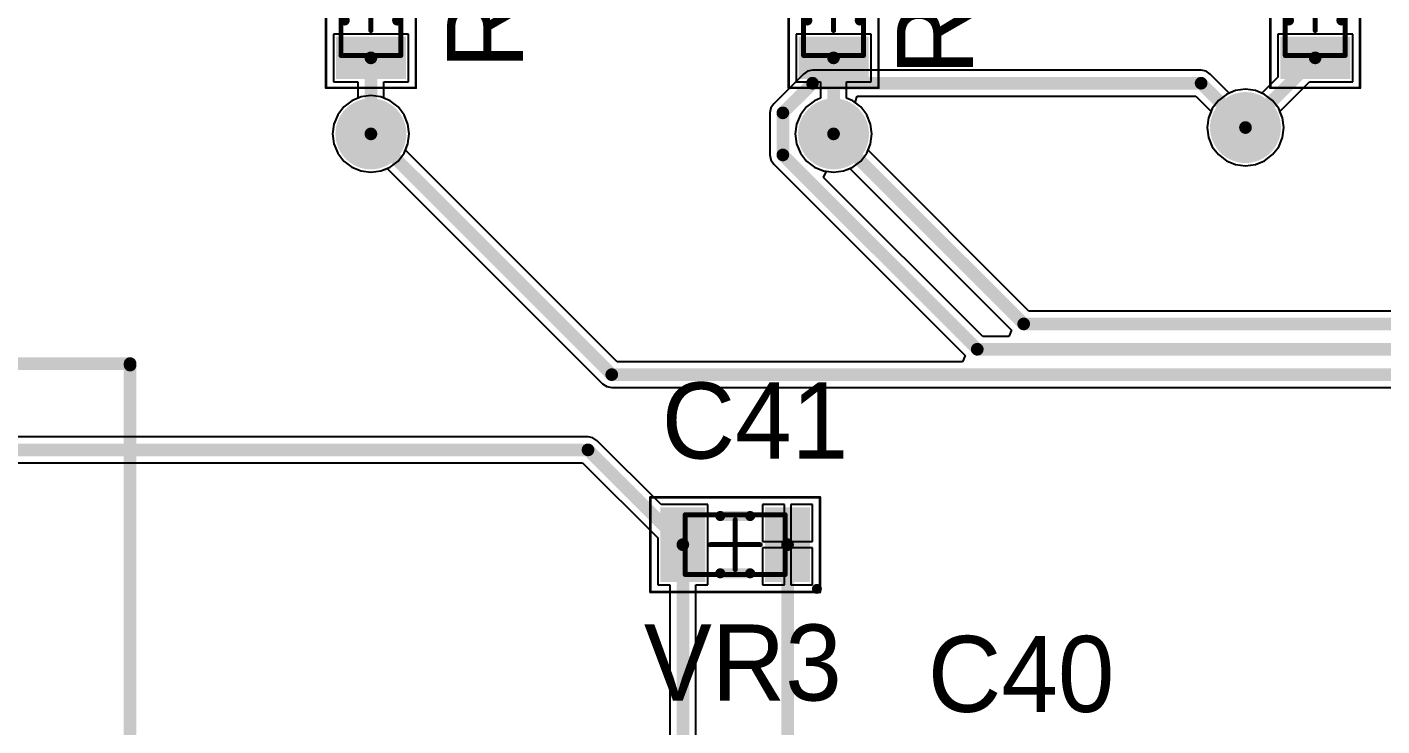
# Model space of a CAD drawing. Header units: millimetres. Extents: x 2.5 to 14.5, y 1.2 to 4.8.
# Drawn here: x 3.014 to 4.083, y 3.418 to 3.969 of the extents above; entities that cross this region are included whole.
import ezdxf

# ---------------------------------------------------------------- set-up
doc = ezdxf.new("R2010")
doc.units = ezdxf.units.MM
doc.header["$MEASUREMENT"] = 0
for name, color, linetype in [('BottomLayer', 5, 'Continuous'), ('BottomSolder', 6, 'Continuous'), ('ConnectLayer', 7, 'Continuous'), ('Mechanical13', 56, 'Continuous'), ('Mechanical15', 56, 'Continuous'), ('MultiLayer', 9, 'Continuous'), ('PadHoleLayer', 156, 'Continuous'), ('TopLayer', 1, 'Continuous'), ('TopOverlay', 2, 'Continuous'), ('TopPaste', 8, 'Continuous'), ('TopSolder', 216, 'Continuous'), ('ViaHoleLayer', 16, 'Continuous')]:
    doc.layers.add(name, color=color, linetype=linetype)

# ---------------------------------------------------------------- blocks, each defined once
blk = doc.blocks.new('4P__C__C_________14')
at = {"layer": 'BottomLayer', "const_width": 0.0394}
for points in [[(-0.0197, 0, 1), (0.0197, 0, 1)], [(-0.2165, -0.1378, 1), (-0.1772, -0.1378, 1)], [(-0.0197, -0.2756, 1), (0.0197, -0.2756, 1)], [(-0.2165, -0.4134, 1), (-0.1772, -0.4134, 1)]]:
    blk.add_lwpolyline(points, format="xyb", close=True, dxfattribs=at)
at = {"layer": 'BottomSolder', "const_width": 0.0423}
for points in [[(-0.0212, 0, 1), (0.0212, 0, 1)], [(-0.218, -0.1378, 1), (-0.1757, -0.1378, 1)], [(-0.0212, -0.2756, 1), (0.0212, -0.2756, 1)], [(-0.218, -0.4134, 1), (-0.1757, -0.4134, 1)]]:
    blk.add_lwpolyline(points, format="xyb", close=True, dxfattribs=at)
at = {"layer": 'MultiLayer', "const_width": 0.0394}
for points in [[(-0.0197, 0, 1), (0.0197, 0, 1)], [(-0.2165, -0.1378, 1), (-0.1772, -0.1378, 1)], [(-0.0197, -0.2756, 1), (0.0197, -0.2756, 1)], [(-0.2165, -0.4134, 1), (-0.1772, -0.4134, 1)]]:
    blk.add_lwpolyline(points, format="xyb", close=True, dxfattribs=at)
at = {"layer": 'PadHoleLayer', "const_width": 0.0197}
for points in [[(-0.0098, 0, 1), (0.0098, 0, 1)], [(-0.2067, -0.1378, 1), (-0.187, -0.1378, 1)], [(-0.0098, -0.2756, 1), (0.0098, -0.2756, 1)], [(-0.2067, -0.4134, 1), (-0.187, -0.4134, 1)]]:
    blk.add_lwpolyline(points, format="xyb", close=True, dxfattribs=at)
at = {"layer": 'TopLayer', "const_width": 0.0394}
for points in [[(-0.0197, 0, 1), (0.0197, 0, 1)], [(-0.2165, -0.1378, 1), (-0.1772, -0.1378, 1)], [(-0.0197, -0.2756, 1), (0.0197, -0.2756, 1)], [(-0.2165, -0.4134, 1), (-0.1772, -0.4134, 1)]]:
    blk.add_lwpolyline(points, format="xyb", close=True, dxfattribs=at)
at = {"layer": 'TopOverlay', "const_width": 0.01}
for points in [[(-0.3819, 0.128), (-0.3819, 0.0689)], [(-0.3819, 0.128), (-0.3819, -0.4803)], [(0.0906, 0.128), (-0.3819, 0.128)], [(0.0906, 0.128), (0.0906, -0.4753)], [(-0.2669, 0.0689), (-0.3819, 0.0689)], [(0.0898, 0.0689), (-0.1119, 0.0689)], [(-0.2669, -0.4815), (-0.3819, -0.4815)], [(0.0906, -0.4815), (-0.1119, -0.4815)]]:
    blk.add_lwpolyline(points, dxfattribs=at)
at = {"layer": 'TopOverlay', "const_width": 0.005}
for points in [[(-0.3844, 0.128, 1), (-0.3794, 0.128, 1)], [(-0.3844, 0.128, 1), (-0.3794, 0.128, 1)], [(-0.3844, 0.128, 1), (-0.3794, 0.128, 1)], [(0.0881, 0.128, 1), (0.0931, 0.128, 1)], [(0.0881, 0.128, 1), (0.0931, 0.128, 1)], [(-0.3844, 0.0689, 1), (-0.3794, 0.0689, 1)], [(-0.3844, 0.0689, 1), (-0.3794, 0.0689, 1)], [(-0.2694, 0.0689, 1), (-0.2644, 0.0689, 1)], [(-0.1144, 0.0689, 1), (-0.1094, 0.0689, 1)], [(0.0873, 0.0689, 1), (0.0923, 0.0689, 1)], [(-0.3844, -0.4803, 1), (-0.3794, -0.4803, 1)], [(-0.3844, -0.4815, 1), (-0.3794, -0.4815, 1)], [(-0.2694, -0.4815, 1), (-0.2644, -0.4815, 1)], [(-0.1144, -0.4815, 1), (-0.1094, -0.4815, 1)], [(0.0881, -0.4753, 1), (0.0931, -0.4753, 1)], [(0.0881, -0.4815, 1), (0.0931, -0.4815, 1)]]:
    blk.add_lwpolyline(points, format="xyb", close=True, dxfattribs=at)
at = {"layer": 'TopSolder', "const_width": 0.0423}
for points in [[(-0.0212, 0, 1), (0.0212, 0, 1)], [(-0.218, -0.1378, 1), (-0.1757, -0.1378, 1)], [(-0.0212, -0.2756, 1), (0.0212, -0.2756, 1)], [(-0.218, -0.4134, 1), (-0.1757, -0.4134, 1)]]:
    blk.add_lwpolyline(points, format="xyb", close=True, dxfattribs=at)
blk = doc.blocks.new('RESC_0805_2012_92')
at = {"layer": 'Mechanical13', "const_width": 0.00394}
for points in [[(-0.0394, 0.0236), (0.0394, 0.0236)], [(-0.0394, 0.0236), (-0.0394, -0.0236)], [(0.0394, 0.0236), (0.0394, -0.0236)], [(-0.0394, -0.0236), (0.0394, -0.0236)]]:
    blk.add_lwpolyline(points, dxfattribs=at)
at = {"layer": 'Mechanical13', "const_width": 0.00197}
for points in [[(-0.0404, 0.0236, 1), (-0.0384, 0.0236, 1)], [(-0.0404, 0.0236, 1), (-0.0384, 0.0236, 1)], [(0.0384, 0.0236, 1), (0.0404, 0.0236, 1)], [(0.0384, 0.0236, 1), (0.0404, 0.0236, 1)], [(-0.0404, -0.0236, 1), (-0.0384, -0.0236, 1)], [(-0.0404, -0.0236, 1), (-0.0384, -0.0236, 1)], [(0.0384, -0.0236, 1), (0.0404, -0.0236, 1)], [(0.0384, -0.0236, 1), (0.0404, -0.0236, 1)]]:
    blk.add_lwpolyline(points, format="xyb", close=True, dxfattribs=at)
at = {"layer": 'Mechanical15'}
for points, const_width in [([(-0.065, 0.0354), (0.065, 0.0354)], 0.00197), ([(-0.065, 0.0354), (-0.065, -0.0354)], 0.00197), ([(0.065, 0.0354), (0.065, -0.0354)], 0.00197), ([(0, 0.0197), (0, -0.0197)], 0.00394), ([(-0.0197, 0), (0.0197, 0)], 0.00394), ([(-0.065, -0.0354), (0.065, -0.0354)], 0.00197)]:
    blk.add_lwpolyline(points, dxfattribs=dict(at, const_width=const_width))
for points, const_width in [([(-0.0655, 0.0354, 1), (-0.0645, 0.0354, 1)], 0.000984), ([(-0.0655, 0.0354, 1), (-0.0645, 0.0354, 1)], 0.000984), ([(0.0645, 0.0354, 1), (0.0655, 0.0354, 1)], 0.000984), ([(0.0645, 0.0354, 1), (0.0655, 0.0354, 1)], 0.000984), ([(-0.001, 0.0197, 1), (0.001, 0.0197, 1)], 0.00197), ([(-0.0207, 0, 1), (-0.0187, 0, 1)], 0.00197), ([(0.0187, 0, 1), (0.0207, 0, 1)], 0.00197), ([(-0.001, -0.0197, 1), (0.001, -0.0197, 1)], 0.00197), ([(-0.0655, -0.0354, 1), (-0.0645, -0.0354, 1)], 0.000984), ([(-0.0655, -0.0354, 1), (-0.0645, -0.0354, 1)], 0.000984), ([(0.0645, -0.0354, 1), (0.0655, -0.0354, 1)], 0.000984), ([(0.0645, -0.0354, 1), (0.0655, -0.0354, 1)], 0.000984)]:
    blk.add_lwpolyline(points, format="xyb", close=True, dxfattribs=dict(at, const_width=const_width))
at = {"layer": 'TopLayer'}
for points in [[(-0.0276, -0.0246), (-0.0276, 0.0246), (-0.0551, -0.0246), (-0.0551, 0.0246)], [(0.0551, -0.0246), (0.0551, 0.0246), (0.0276, -0.0246), (0.0276, 0.0246)]]:
    blk.add_solid(points, dxfattribs=at)
at = {"layer": 'TopOverlay', "const_width": 0.00787}
for points in [[(-0.0118, 0.0207), (0.0118, 0.0207)], [(-0.0118, -0.0207), (0.0118, -0.0207)]]:
    blk.add_lwpolyline(points, dxfattribs=at)
at = {"layer": 'TopOverlay', "const_width": 0.00394}
for points in [[(-0.0138, 0.0207, 1), (-0.0098, 0.0207, 1)], [(0.0098, 0.0207, 1), (0.0138, 0.0207, 1)], [(-0.0138, -0.0207, 1), (-0.0098, -0.0207, 1)], [(0.0098, -0.0207, 1), (0.0138, -0.0207, 1)]]:
    blk.add_lwpolyline(points, format="xyb", close=True, dxfattribs=at)
at = {"layer": 'TopPaste'}
for points in [[(-0.0276, -0.0246), (-0.0276, 0.0246), (-0.0551, -0.0246), (-0.0551, 0.0246)], [(0.0551, -0.0246), (0.0551, 0.0246), (0.0276, -0.0246), (0.0276, 0.0246)]]:
    blk.add_solid(points, dxfattribs=at)
at = {"layer": 'TopSolder'}
for points in [[(-0.0246, -0.0276), (-0.0246, 0.0276), (-0.0581, -0.0276), (-0.0581, 0.0276)], [(0.0581, -0.0276), (0.0581, 0.0276), (0.0246, -0.0276), (0.0246, 0.0276)]]:
    blk.add_solid(points, dxfattribs=at)
blk = doc.blocks.new('RESC_0805_2012_93')
at = {"layer": 'Mechanical13', "const_width": 0.00394}
for points in [[(-0.0394, 0.0236), (0.0394, 0.0236)], [(-0.0394, 0.0236), (-0.0394, -0.0236)], [(0.0394, 0.0236), (0.0394, -0.0236)], [(-0.0394, -0.0236), (0.0394, -0.0236)]]:
    blk.add_lwpolyline(points, dxfattribs=at)
at = {"layer": 'Mechanical13', "const_width": 0.00197}
for points in [[(-0.0404, 0.0236, 1), (-0.0384, 0.0236, 1)], [(-0.0404, 0.0236, 1), (-0.0384, 0.0236, 1)], [(0.0384, 0.0236, 1), (0.0404, 0.0236, 1)], [(0.0384, 0.0236, 1), (0.0404, 0.0236, 1)], [(-0.0404, -0.0236, 1), (-0.0384, -0.0236, 1)], [(-0.0404, -0.0236, 1), (-0.0384, -0.0236, 1)], [(0.0384, -0.0236, 1), (0.0404, -0.0236, 1)], [(0.0384, -0.0236, 1), (0.0404, -0.0236, 1)]]:
    blk.add_lwpolyline(points, format="xyb", close=True, dxfattribs=at)
at = {"layer": 'Mechanical15'}
for points, const_width in [([(-0.065, 0.0354), (0.065, 0.0354)], 0.00197), ([(-0.065, 0.0354), (-0.065, -0.0354)], 0.00197), ([(0.065, 0.0354), (0.065, -0.0354)], 0.00197), ([(0, 0.0197), (0, -0.0197)], 0.00394), ([(-0.0197, 0), (0.0197, 0)], 0.00394), ([(-0.065, -0.0354), (0.065, -0.0354)], 0.00197)]:
    blk.add_lwpolyline(points, dxfattribs=dict(at, const_width=const_width))
for points, const_width in [([(-0.0655, 0.0354, 1), (-0.0645, 0.0354, 1)], 0.000984), ([(-0.0655, 0.0354, 1), (-0.0645, 0.0354, 1)], 0.000984), ([(0.0645, 0.0354, 1), (0.0655, 0.0354, 1)], 0.000984), ([(0.0645, 0.0354, 1), (0.0655, 0.0354, 1)], 0.000984), ([(-0.001, 0.0197, 1), (0.001, 0.0197, 1)], 0.00197), ([(-0.0207, 0, 1), (-0.0187, 0, 1)], 0.00197), ([(0.0187, 0, 1), (0.0207, 0, 1)], 0.00197), ([(-0.001, -0.0197, 1), (0.001, -0.0197, 1)], 0.00197), ([(-0.0655, -0.0354, 1), (-0.0645, -0.0354, 1)], 0.000984), ([(-0.0655, -0.0354, 1), (-0.0645, -0.0354, 1)], 0.000984), ([(0.0645, -0.0354, 1), (0.0655, -0.0354, 1)], 0.000984), ([(0.0645, -0.0354, 1), (0.0655, -0.0354, 1)], 0.000984)]:
    blk.add_lwpolyline(points, format="xyb", close=True, dxfattribs=dict(at, const_width=const_width))
at = {"layer": 'TopLayer'}
for points in [[(-0.0276, -0.0246), (-0.0276, 0.0246), (-0.0551, -0.0246), (-0.0551, 0.0246)], [(0.0551, -0.0246), (0.0551, 0.0246), (0.0276, -0.0246), (0.0276, 0.0246)]]:
    blk.add_solid(points, dxfattribs=at)
at = {"layer": 'TopOverlay', "const_width": 0.00787}
for points in [[(-0.0118, 0.0207), (0.0118, 0.0207)], [(-0.0118, -0.0207), (0.0118, -0.0207)]]:
    blk.add_lwpolyline(points, dxfattribs=at)
at = {"layer": 'TopOverlay', "const_width": 0.00394}
for points in [[(-0.0138, 0.0207, 1), (-0.0098, 0.0207, 1)], [(0.0098, 0.0207, 1), (0.0138, 0.0207, 1)], [(-0.0138, -0.0207, 1), (-0.0098, -0.0207, 1)], [(0.0098, -0.0207, 1), (0.0138, -0.0207, 1)]]:
    blk.add_lwpolyline(points, format="xyb", close=True, dxfattribs=at)
at = {"layer": 'TopPaste'}
for points in [[(-0.0276, -0.0246), (-0.0276, 0.0246), (-0.0551, -0.0246), (-0.0551, 0.0246)], [(0.0551, -0.0246), (0.0551, 0.0246), (0.0276, -0.0246), (0.0276, 0.0246)]]:
    blk.add_solid(points, dxfattribs=at)
at = {"layer": 'TopSolder'}
for points in [[(-0.0246, -0.0276), (-0.0246, 0.0276), (-0.0581, -0.0276), (-0.0581, 0.0276)], [(0.0581, -0.0276), (0.0581, 0.0276), (0.0246, -0.0276), (0.0246, 0.0276)]]:
    blk.add_solid(points, dxfattribs=at)
blk = doc.blocks.new('RESC_0805_2012_94')
at = {"layer": 'Mechanical13', "const_width": 0.00394}
for points in [[(-0.0394, 0.0236), (0.0394, 0.0236)], [(-0.0394, 0.0236), (-0.0394, -0.0236)], [(0.0394, 0.0236), (0.0394, -0.0236)], [(-0.0394, -0.0236), (0.0394, -0.0236)]]:
    blk.add_lwpolyline(points, dxfattribs=at)
at = {"layer": 'Mechanical13', "const_width": 0.00197}
for points in [[(-0.0404, 0.0236, 1), (-0.0384, 0.0236, 1)], [(-0.0404, 0.0236, 1), (-0.0384, 0.0236, 1)], [(0.0384, 0.0236, 1), (0.0404, 0.0236, 1)], [(0.0384, 0.0236, 1), (0.0404, 0.0236, 1)], [(-0.0404, -0.0236, 1), (-0.0384, -0.0236, 1)], [(-0.0404, -0.0236, 1), (-0.0384, -0.0236, 1)], [(0.0384, -0.0236, 1), (0.0404, -0.0236, 1)], [(0.0384, -0.0236, 1), (0.0404, -0.0236, 1)]]:
    blk.add_lwpolyline(points, format="xyb", close=True, dxfattribs=at)
at = {"layer": 'Mechanical15'}
for points, const_width in [([(-0.065, 0.0354), (0.065, 0.0354)], 0.00197), ([(-0.065, 0.0354), (-0.065, -0.0354)], 0.00197), ([(0.065, 0.0354), (0.065, -0.0354)], 0.00197), ([(0, 0.0197), (0, -0.0197)], 0.00394), ([(-0.0197, 0), (0.0197, 0)], 0.00394), ([(-0.065, -0.0354), (0.065, -0.0354)], 0.00197)]:
    blk.add_lwpolyline(points, dxfattribs=dict(at, const_width=const_width))
for points, const_width in [([(-0.0655, 0.0354, 1), (-0.0645, 0.0354, 1)], 0.000984), ([(-0.0655, 0.0354, 1), (-0.0645, 0.0354, 1)], 0.000984), ([(0.0645, 0.0354, 1), (0.0655, 0.0354, 1)], 0.000984), ([(0.0645, 0.0354, 1), (0.0655, 0.0354, 1)], 0.000984), ([(-0.001, 0.0197, 1), (0.001, 0.0197, 1)], 0.00197), ([(-0.0207, 0, 1), (-0.0187, 0, 1)], 0.00197), ([(0.0187, 0, 1), (0.0207, 0, 1)], 0.00197), ([(-0.001, -0.0197, 1), (0.001, -0.0197, 1)], 0.00197), ([(-0.0655, -0.0354, 1), (-0.0645, -0.0354, 1)], 0.000984), ([(-0.0655, -0.0354, 1), (-0.0645, -0.0354, 1)], 0.000984), ([(0.0645, -0.0354, 1), (0.0655, -0.0354, 1)], 0.000984), ([(0.0645, -0.0354, 1), (0.0655, -0.0354, 1)], 0.000984)]:
    blk.add_lwpolyline(points, format="xyb", close=True, dxfattribs=dict(at, const_width=const_width))
at = {"layer": 'TopLayer'}
for points in [[(-0.0276, -0.0246), (-0.0276, 0.0246), (-0.0551, -0.0246), (-0.0551, 0.0246)], [(0.0551, -0.0246), (0.0551, 0.0246), (0.0276, -0.0246), (0.0276, 0.0246)]]:
    blk.add_solid(points, dxfattribs=at)
at = {"layer": 'TopOverlay', "const_width": 0.00787}
for points in [[(-0.0118, 0.0207), (0.0118, 0.0207)], [(-0.0118, -0.0207), (0.0118, -0.0207)]]:
    blk.add_lwpolyline(points, dxfattribs=at)
at = {"layer": 'TopOverlay', "const_width": 0.00394}
for points in [[(-0.0138, 0.0207, 1), (-0.0098, 0.0207, 1)], [(0.0098, 0.0207, 1), (0.0138, 0.0207, 1)], [(-0.0138, -0.0207, 1), (-0.0098, -0.0207, 1)], [(0.0098, -0.0207, 1), (0.0138, -0.0207, 1)]]:
    blk.add_lwpolyline(points, format="xyb", close=True, dxfattribs=at)
at = {"layer": 'TopPaste'}
for points in [[(-0.0276, -0.0246), (-0.0276, 0.0246), (-0.0551, -0.0246), (-0.0551, 0.0246)], [(0.0551, -0.0246), (0.0551, 0.0246), (0.0276, -0.0246), (0.0276, 0.0246)]]:
    blk.add_solid(points, dxfattribs=at)
at = {"layer": 'TopSolder'}
for points in [[(-0.0246, -0.0276), (-0.0246, 0.0276), (-0.0581, -0.0276), (-0.0581, 0.0276)], [(0.0581, -0.0276), (0.0581, 0.0276), (0.0246, -0.0276), (0.0246, 0.0276)]]:
    blk.add_solid(points, dxfattribs=at)
blk = doc.blocks.new('CAPCP2012X06N_164')
at = {"layer": 'Mechanical13', "const_width": 0.00394}
for points in [[(-0.0394, 0.0236), (-0.0394, -0.0236)], [(0.0394, 0.0236), (-0.0394, 0.0236)], [(0.0394, 0.0236), (0.0394, -0.0236)], [(0.0394, -0.0236), (-0.0394, -0.0236)]]:
    blk.add_lwpolyline(points, dxfattribs=at)
at = {"layer": 'Mechanical13', "const_width": 0.00197}
for points in [[(-0.0404, 0.0236, 1), (-0.0384, 0.0236, 1)], [(-0.0404, 0.0236, 1), (-0.0384, 0.0236, 1)], [(0.0384, 0.0236, 1), (0.0404, 0.0236, 1)], [(0.0384, 0.0236, 1), (0.0404, 0.0236, 1)], [(-0.0404, -0.0236, 1), (-0.0384, -0.0236, 1)], [(-0.0404, -0.0236, 1), (-0.0384, -0.0236, 1)], [(0.0384, -0.0236, 1), (0.0404, -0.0236, 1)], [(0.0384, -0.0236, 1), (0.0404, -0.0236, 1)]]:
    blk.add_lwpolyline(points, format="xyb", close=True, dxfattribs=at)
at = {"layer": 'Mechanical15'}
for points, const_width in [([(-0.0669, 0.0374), (-0.0669, -0.0374)], 0.00197), ([(0.0669, 0.0374), (-0.0669, 0.0374)], 0.00197), ([(0.0669, 0.0374), (0.0669, -0.0374)], 0.00197), ([(0, 0.0197), (0, -0.0197)], 0.00394), ([(0.0197, 0), (-0.0197, 0)], 0.00394), ([(0.0669, -0.0374), (-0.0669, -0.0374)], 0.00197)]:
    blk.add_lwpolyline(points, dxfattribs=dict(at, const_width=const_width))
for points, const_width in [([(-0.0674, 0.0374, 1), (-0.0664, 0.0374, 1)], 0.000984), ([(-0.0674, 0.0374, 1), (-0.0664, 0.0374, 1)], 0.000984), ([(0.0664, 0.0374, 1), (0.0674, 0.0374, 1)], 0.000984), ([(0.0664, 0.0374, 1), (0.0674, 0.0374, 1)], 0.000984), ([(-0.001, 0.0197, 1), (0.001, 0.0197, 1)], 0.00197), ([(-0.0207, 0, 1), (-0.0187, 0, 1)], 0.00197), ([(0.0187, 0, 1), (0.0207, 0, 1)], 0.00197), ([(-0.001, -0.0197, 1), (0.001, -0.0197, 1)], 0.00197), ([(-0.0674, -0.0374, 1), (-0.0664, -0.0374, 1)], 0.000984), ([(-0.0674, -0.0374, 1), (-0.0664, -0.0374, 1)], 0.000984), ([(0.0664, -0.0374, 1), (0.0674, -0.0374, 1)], 0.000984), ([(0.0664, -0.0374, 1), (0.0674, -0.0374, 1)], 0.000984)]:
    blk.add_lwpolyline(points, format="xyb", close=True, dxfattribs=dict(at, const_width=const_width))
at = {"layer": 'TopLayer'}
for points in [[(-0.0266, -0.0266), (-0.0266, 0.0266), (-0.0561, -0.0266), (-0.0561, 0.0266)], [(0.0561, -0.0266), (0.0561, 0.0266), (0.0266, -0.0266), (0.0266, 0.0266)]]:
    blk.add_solid(points, dxfattribs=at)
at = {"layer": 'TopOverlay'}
for points, const_width in [([(-0.0625, 0.0349, 1), (-0.0664, 0.0349, 1)], 0.00394), ([(-0.0674, 0.0349, 1), (-0.0654, 0.0349, 1)], 0.00197), ([(-0.0635, 0.0349, 1), (-0.0615, 0.0349, 1)], 0.00197), ([(-0.0138, 0.0226, 1), (-0.0098, 0.0226, 1)], 0.00394), ([(0.0098, 0.0226, 1), (0.0138, 0.0226, 1)], 0.00394), ([(-0.0138, -0.0226, 1), (-0.0098, -0.0226, 1)], 0.00394), ([(0.0098, -0.0226, 1), (0.0138, -0.0226, 1)], 0.00394)]:
    blk.add_lwpolyline(points, format="xyb", close=True, dxfattribs=dict(at, const_width=const_width))
at = {"layer": 'TopOverlay', "const_width": 0.00787}
for points in [[(0.0118, 0.0226), (-0.0118, 0.0226)], [(0.0118, -0.0226), (-0.0118, -0.0226)]]:
    blk.add_lwpolyline(points, dxfattribs=at)
at = {"layer": 'TopPaste'}
for points in [[(-0.0266, -0.0266), (-0.0266, 0.0266), (-0.0561, -0.0266), (-0.0561, 0.0266)], [(0.0561, -0.0266), (0.0561, 0.0266), (0.0266, -0.0266), (0.0266, 0.0266)]]:
    blk.add_solid(points, dxfattribs=at)
at = {"layer": 'TopSolder'}
for points in [[(-0.0236, -0.0295), (-0.0236, 0.0295), (-0.0591, -0.0295), (-0.0591, 0.0295)], [(0.0591, -0.0295), (0.0591, 0.0295), (0.0236, -0.0295), (0.0236, 0.0295)]]:
    blk.add_solid(points, dxfattribs=at)

msp = doc.modelspace()

# ---------------------------------------------------------------- linework, layer by layer
at = {"layer": 'BottomLayer', "const_width": 0.01}
for points in [[(3.61, 3.9016), (3.6334, 3.925)], [(3.6334, 3.925), (3.94, 3.925)], [(3.94, 3.925), (3.975, 3.89)], [(3.61, 3.8684), (3.61, 3.9016)], [(3.285, 3.885), (3.475, 3.695)], [(3.65, 3.885), (3.8, 3.735)], [(3.61, 3.8684), (3.7634, 3.715)], [(3.8, 3.735), (8.2266, 3.735)], [(3.7634, 3.715), (8.2349, 3.715)], [(3.475, 3.695), (8.2431, 3.695)]]:
    msp.add_lwpolyline(points, dxfattribs=at)
at = {"layer": 'BottomLayer'}
for points, const_width in [([(3.6309, 3.925, 1), (3.6359, 3.925, 1)], 0.005), ([(3.6309, 3.925, 1), (3.6359, 3.925, 1)], 0.005), ([(3.9375, 3.925, 1), (3.9425, 3.925, 1)], 0.005), ([(3.9375, 3.925, 1), (3.9425, 3.925, 1)], 0.005), ([(3.9625, 3.89, 1), (3.9875, 3.89, 1)], 0.025), ([(3.2725, 3.885, 1), (3.2975, 3.885, 1)], 0.025), ([(3.6075, 3.9016, 1), (3.6125, 3.9016, 1)], 0.005), ([(3.6075, 3.9016, 1), (3.6125, 3.9016, 1)], 0.005), ([(3.6375, 3.885, 1), (3.6625, 3.885, 1)], 0.025), ([(3.9725, 3.89, 1), (3.9775, 3.89, 1)], 0.005), ([(3.2825, 3.885, 1), (3.2875, 3.885, 1)], 0.005), ([(3.6475, 3.885, 1), (3.6525, 3.885, 1)], 0.005), ([(3.6075, 3.8684, 1), (3.6125, 3.8684, 1)], 0.005), ([(3.6075, 3.8684, 1), (3.6125, 3.8684, 1)], 0.005), ([(3.7975, 3.735, 1), (3.8025, 3.735, 1)], 0.005), ([(3.7975, 3.735, 1), (3.8025, 3.735, 1)], 0.005), ([(3.7609, 3.715, 1), (3.7659, 3.715, 1)], 0.005), ([(3.7609, 3.715, 1), (3.7659, 3.715, 1)], 0.005), ([(3.4725, 3.695, 1), (3.4775, 3.695, 1)], 0.005), ([(3.4725, 3.695, 1), (3.4775, 3.695, 1)], 0.005)]:
    msp.add_lwpolyline(points, format="xyb", close=True, dxfattribs=dict(at, const_width=const_width))
at = {"layer": 'BottomSolder', "const_width": 0.028}
for points in [[(3.271, 3.885, 1), (3.299, 3.885, 1)], [(3.636, 3.885, 1), (3.664, 3.885, 1)], [(3.961, 3.89, 1), (3.989, 3.89, 1)]]:
    msp.add_lwpolyline(points, format="xyb", close=True, dxfattribs=at)
at = {"layer": 'ConnectLayer'}
for p, q in [((3.3146, 3.9638), (3.2554, 3.9638)), ((3.2554, 3.9638), (3.2554, 3.9262)), ((3.3146, 3.9262), (3.3146, 3.9638)), ((3.6796, 3.9638), (3.6204, 3.9638)), ((3.6204, 3.9638), (3.6204, 3.9262)), ((3.6796, 3.9262), (3.6796, 3.9638)), ((4.0596, 3.9638), (4.0004, 3.9638)), ((4.0004, 3.9638), (4.0004, 3.9298)), ((4.0596, 3.9262), (4.0596, 3.9638)), ((3.6295, 3.9344), (3.6262, 3.9322)), ((3.6334, 3.9352), (3.6295, 3.9344)), ((3.94, 3.9352), (3.6334, 3.9352)), ((3.9439, 3.9344), (3.94, 3.9352)), ((3.9472, 3.9322), (3.9439, 3.9344)), ((3.2554, 3.9262), (3.2748, 3.9262)), ((3.2748, 3.9262), (3.2748, 3.9132)), ((3.2952, 3.9132), (3.2952, 3.9262)), ((3.2952, 3.9262), (3.3146, 3.9262)), ((3.6262, 3.9322), (3.6028, 3.9088)), ((3.6204, 3.9262), (3.6398, 3.9262)), ((3.6398, 3.9262), (3.6398, 3.9132)), ((3.6602, 3.9132), (3.6602, 3.9262)), ((3.6602, 3.9262), (3.6796, 3.9262)), ((3.9622, 3.9172), (3.9472, 3.9322)), ((4.0004, 3.9298), (3.9878, 3.9172)), ((4.0022, 3.9028), (4.0256, 3.9262)), ((4.0256, 3.9262), (4.0596, 3.9262)), ((3.2772, 3.9142), (3.2699, 3.9112)), ((3.2748, 3.9132), (3.2699, 3.9112)), ((3.285, 3.9153), (3.2772, 3.9142)), ((3.2928, 3.9142), (3.285, 3.9153)), ((3.3001, 3.9112), (3.2928, 3.9142)), ((3.3001, 3.9112), (3.2952, 3.9132)), ((3.6398, 3.9132), (3.6349, 3.9112)), ((3.6651, 3.9112), (3.6602, 3.9132)), ((3.667, 3.9098), (3.6687, 3.9148)), ((3.6687, 3.9148), (3.9358, 3.9148)), ((3.9358, 3.9148), (3.9478, 3.9028)), ((3.9599, 3.9162), (3.9536, 3.9114)), ((3.9672, 3.9192), (3.9599, 3.9162)), ((3.9672, 3.9192), (3.9622, 3.9172)), ((3.975, 3.9203), (3.9672, 3.9192)), ((3.975, 3.9203), (3.9672, 3.9192)), ((3.9828, 3.9192), (3.975, 3.9203)), ((3.9828, 3.9192), (3.975, 3.9203)), ((3.9901, 3.9162), (3.9828, 3.9192)), ((3.9878, 3.9172), (3.9828, 3.9192)), ((3.9964, 3.9114), (3.9901, 3.9162)), ((3.2636, 3.9064), (3.2588, 3.9001)), ((3.2636, 3.9064), (3.2588, 3.9001)), ((3.2699, 3.9112), (3.2636, 3.9064)), ((3.2699, 3.9112), (3.2636, 3.9064)), ((3.3064, 3.9064), (3.3001, 3.9112)), ((3.3064, 3.9064), (3.3001, 3.9112)), ((3.3112, 3.9001), (3.3064, 3.9064)), ((3.3112, 3.9001), (3.3064, 3.9064)), ((3.6006, 3.9055), (3.5998, 3.9016)), ((3.5998, 3.9016), (3.5998, 3.8684)), ((3.6028, 3.9088), (3.6006, 3.9055)), ((3.6286, 3.9064), (3.6238, 3.9001)), ((3.6349, 3.9112), (3.6286, 3.9064)), ((3.6714, 3.9064), (3.6651, 3.9112)), ((3.6714, 3.9064), (3.667, 3.9098)), ((3.6762, 3.9001), (3.6714, 3.9064)), ((3.6762, 3.9001), (3.6714, 3.9064)), ((3.9488, 3.9051), (3.9458, 3.8978)), ((3.9478, 3.9028), (3.9458, 3.8978)), ((3.9536, 3.9114), (3.9488, 3.9051)), ((4.0012, 3.9051), (3.9964, 3.9114)), ((4.0042, 3.8978), (4.0012, 3.9051)), ((4.0042, 3.8978), (4.0022, 3.9028)), ((3.2558, 3.8928), (3.2547, 3.885)), ((3.2558, 3.8928), (3.2547, 3.885)), ((3.2588, 3.9001), (3.2558, 3.8928)), ((3.2588, 3.9001), (3.2558, 3.8928)), ((3.3142, 3.8928), (3.3112, 3.9001)), ((3.3142, 3.8928), (3.3112, 3.9001)), ((3.3153, 3.885), (3.3142, 3.8928)), ((3.3153, 3.885), (3.3142, 3.8928)), ((3.6208, 3.8928), (3.6197, 3.885)), ((3.6238, 3.9001), (3.6208, 3.8928)), ((3.6792, 3.8928), (3.6762, 3.9001)), ((3.6792, 3.8928), (3.6762, 3.9001)), ((3.6803, 3.885), (3.6792, 3.8928)), ((3.6803, 3.885), (3.6792, 3.8928)), ((3.9458, 3.8978), (3.9447, 3.89)), ((3.9458, 3.8978), (3.9447, 3.89)), ((4.0053, 3.89), (4.0042, 3.8978)), ((4.0053, 3.89), (4.0042, 3.8978)), ((3.2547, 3.885), (3.2558, 3.8772)), ((3.2547, 3.885), (3.2558, 3.8772)), ((3.3142, 3.8772), (3.3153, 3.885)), ((3.3142, 3.8772), (3.3153, 3.885)), ((3.6197, 3.885), (3.6208, 3.8772)), ((3.6792, 3.8772), (3.6803, 3.885)), ((3.6792, 3.8772), (3.6803, 3.885)), ((3.9447, 3.89), (3.9458, 3.8822)), ((3.9447, 3.89), (3.9458, 3.8822)), ((3.9458, 3.8822), (3.9488, 3.8749)), ((3.9458, 3.8822), (3.9488, 3.8749)), ((4.0012, 3.8749), (4.0042, 3.8822)), ((4.0012, 3.8749), (4.0042, 3.8822)), ((4.0042, 3.8822), (4.0053, 3.89)), ((4.0042, 3.8822), (4.0053, 3.89)), ((3.2558, 3.8772), (3.2588, 3.8699)), ((3.2558, 3.8772), (3.2588, 3.8699)), ((3.2588, 3.8699), (3.2636, 3.8636)), ((3.2588, 3.8699), (3.2636, 3.8636)), ((3.3064, 3.8636), (3.3112, 3.8699)), ((3.3112, 3.8699), (3.3142, 3.8772)), ((3.3122, 3.8722), (3.3142, 3.8772)), ((3.4792, 3.7052), (3.3122, 3.8722)), ((3.6208, 3.8772), (3.6238, 3.8699)), ((3.6238, 3.8699), (3.6286, 3.8636)), ((3.6714, 3.8636), (3.6762, 3.8699)), ((3.6762, 3.8699), (3.6792, 3.8772)), ((3.6772, 3.8722), (3.6792, 3.8772)), ((3.8042, 3.7452), (3.6772, 3.8722)), ((3.9488, 3.8749), (3.9536, 3.8686)), ((3.9488, 3.8749), (3.9536, 3.8686)), ((3.9964, 3.8686), (4.0012, 3.8749)), ((3.9964, 3.8686), (4.0012, 3.8749)), ((3.2636, 3.8636), (3.2699, 3.8588)), ((3.2636, 3.8636), (3.2699, 3.8588)), ((3.2699, 3.8588), (3.2772, 3.8558)), ((3.2699, 3.8588), (3.2772, 3.8558)), ((3.2928, 3.8558), (3.3001, 3.8588)), ((3.3001, 3.8588), (3.3064, 3.8636)), ((3.5998, 3.8684), (3.6006, 3.8645)), ((3.6006, 3.8645), (3.6028, 3.8612)), ((3.6028, 3.8612), (3.7538, 3.7102)), ((3.6286, 3.8636), (3.6349, 3.8588)), ((3.6349, 3.8588), (3.6422, 3.8558)), ((3.6578, 3.8558), (3.6651, 3.8588)), ((3.6651, 3.8588), (3.6714, 3.8636)), ((3.9536, 3.8686), (3.9599, 3.8638)), ((3.9536, 3.8686), (3.9599, 3.8638)), ((3.9599, 3.8638), (3.9672, 3.8608)), ((3.9599, 3.8638), (3.9672, 3.8608)), ((3.9672, 3.8608), (3.975, 3.8597)), ((3.9672, 3.8608), (3.975, 3.8597)), ((3.975, 3.8597), (3.9828, 3.8608)), ((3.975, 3.8597), (3.9828, 3.8608)), ((3.9828, 3.8608), (3.9901, 3.8638)), ((3.9828, 3.8608), (3.9901, 3.8638)), ((3.9901, 3.8638), (3.9964, 3.8686)), ((3.9901, 3.8638), (3.9964, 3.8686)), ((3.2772, 3.8558), (3.285, 3.8547)), ((3.2772, 3.8558), (3.285, 3.8547)), ((3.285, 3.8547), (3.2928, 3.8558)), ((3.285, 3.8547), (3.2928, 3.8558)), ((3.2928, 3.8558), (3.2978, 3.8578)), ((3.2978, 3.8578), (3.4678, 3.6878)), ((3.6421, 3.8507), (3.6445, 3.8555)), ((3.7677, 3.7252), (3.6421, 3.8507)), ((3.6422, 3.8558), (3.65, 3.8547)), ((3.6445, 3.8555), (3.65, 3.8547)), ((3.65, 3.8547), (3.6578, 3.8558)), ((3.65, 3.8547), (3.6578, 3.8558)), ((3.6578, 3.8558), (3.6628, 3.8578)), ((3.6628, 3.8578), (3.7904, 3.7302)), ((4.5133, 3.7452), (3.8042, 3.7452)), ((3.7883, 3.7252), (3.7677, 3.7252)), ((3.7904, 3.7302), (3.7883, 3.7252)), ((3.7538, 3.7102), (3.7517, 3.7052)), ((3.7517, 3.7052), (3.4792, 3.7052)), ((3.4678, 3.6878), (3.4711, 3.6856)), ((3.4711, 3.6856), (3.475, 3.6848)), ((3.475, 3.6848), (7.5139, 3.6848)), ((3.4563, 3.6458), (2.9534, 3.6458)), ((3.4602, 3.645), (3.4563, 3.6458)), ((3.4635, 3.6428), (3.4602, 3.645)), ((3.5139, 3.5924), (3.4635, 3.6428)), ((2.9534, 3.6254), (3.452, 3.6254)), ((3.452, 3.6254), (3.5113, 3.5661)), ((3.5508, 3.5924), (3.5139, 3.5924)), ((3.5508, 3.5292), (3.5508, 3.5924)), ((3.6112, 3.5924), (3.594, 3.5924)), ((3.594, 3.5924), (3.594, 3.5633)), ((3.6112, 3.5633), (3.6112, 3.5924)), ((3.6335, 3.5924), (3.6162, 3.5924)), ((3.6162, 3.5924), (3.6162, 3.5633)), ((3.6335, 3.5633), (3.6335, 3.5924)), ((3.5113, 3.5661), (3.5113, 3.5292)), ((3.594, 3.5633), (3.6112, 3.5633)), ((3.6162, 3.5633), (3.6335, 3.5633)), ((3.6112, 3.5583), (3.594, 3.5583)), ((3.594, 3.5583), (3.594, 3.5292)), ((3.6112, 3.5292), (3.6112, 3.5583)), ((3.6335, 3.5583), (3.6162, 3.5583)), ((3.6162, 3.5583), (3.6162, 3.5292)), ((3.6335, 3.5292), (3.6335, 3.5583)), ((3.5113, 3.5292), (3.5209, 3.5292)), ((3.5209, 3.5292), (3.5209, 3.4027)), ((3.5413, 3.4027), (3.5413, 3.5292)), ((3.5413, 3.5292), (3.5508, 3.5292)), ((3.594, 3.5292), (3.6112, 3.5292)), ((3.6162, 3.5292), (3.6335, 3.5292))]:
    msp.add_line(p, q, dxfattribs=at)
at = {"layer": 'MultiLayer', "const_width": 0.025}
for points in [[(3.9625, 3.89, 1), (3.9875, 3.89, 1)], [(3.2725, 3.885, 1), (3.2975, 3.885, 1)], [(3.6375, 3.885, 1), (3.6625, 3.885, 1)]]:
    msp.add_lwpolyline(points, format="xyb", close=True, dxfattribs=at)
at = {"layer": 'TopLayer', "const_width": 0.01}
for points in [[(3.285, 3.885), (3.285, 3.945)], [(3.65, 3.885), (3.65, 3.945)], [(3.975, 3.89), (4.03, 3.945)], [(2.91, 3.6356), (3.4563, 3.6356)], [(3.4563, 3.6356), (3.5311, 3.5608)], [(3.5311, 3.3839), (3.5311, 3.5608)], [(3.6137, 3.3839), (3.6137, 3.5608)]]:
    msp.add_lwpolyline(points, dxfattribs=at)
at = {"layer": 'TopLayer'}
for points, const_width in [([(3.2825, 3.945, 1), (3.2875, 3.945, 1)], 0.005), ([(3.6475, 3.945, 1), (3.6525, 3.945, 1)], 0.005), ([(4.0275, 3.945, 1), (4.0325, 3.945, 1)], 0.005), ([(3.9625, 3.89, 1), (3.9875, 3.89, 1)], 0.025), ([(3.2725, 3.885, 1), (3.2975, 3.885, 1)], 0.025), ([(3.6375, 3.885, 1), (3.6625, 3.885, 1)], 0.025), ([(3.9725, 3.89, 1), (3.9775, 3.89, 1)], 0.005), ([(3.2825, 3.885, 1), (3.2875, 3.885, 1)], 0.005), ([(3.6475, 3.885, 1), (3.6525, 3.885, 1)], 0.005), ([(3.4538, 3.6356, 1), (3.4588, 3.6356, 1)], 0.005), ([(3.4538, 3.6356, 1), (3.4588, 3.6356, 1)], 0.005), ([(3.5286, 3.5608, 1), (3.5336, 3.5608, 1)], 0.005), ([(3.5286, 3.5608, 1), (3.5336, 3.5608, 1)], 0.005), ([(3.6112, 3.5608, 1), (3.6162, 3.5608, 1)], 0.005)]:
    msp.add_lwpolyline(points, format="xyb", close=True, dxfattribs=dict(at, const_width=const_width))
at = {"layer": 'TopSolder', "const_width": 0.028}
for points in [[(3.271, 3.885, 1), (3.299, 3.885, 1)], [(3.636, 3.885, 1), (3.664, 3.885, 1)], [(3.961, 3.89, 1), (3.989, 3.89, 1)]]:
    msp.add_lwpolyline(points, format="xyb", close=True, dxfattribs=at)
at = {"layer": 'ViaHoleLayer', "const_width": 0.014}
for points in [[(3.968, 3.89, 1), (3.982, 3.89, 1)], [(3.278, 3.885, 1), (3.292, 3.885, 1)], [(3.643, 3.885, 1), (3.657, 3.885, 1)]]:
    msp.add_lwpolyline(points, format="xyb", close=True, dxfattribs=at)

# ---------------------------------------------------------------- block references
for name, p, rotation in [('RESC_0805_2012_94', (3.285, 3.9863), 90), ('RESC_0805_2012_93', (3.65, 3.9863), 90), ('RESC_0805_2012_92', (4.03, 3.9863), 90), ('4P__C__C_________14', (2.7131, 3.2222), 180), ('CAPCP2012X06N_164', (3.5724, 3.5608), 180)]:
    msp.add_blockref(name, p, dxfattribs=dict(rotation=rotation))

# ---------------------------------------------------------------- texts
at = {"layer": 'TopOverlay'}
for s, p in [('R4', (3.405, 3.9363)), ('R5', (3.76, 3.9313))]:
    msp.add_text(s, height=0.06, rotation=90, dxfattribs=at).set_placement(p)
for s, p in [('C41', (3.5144, 3.6288)), ('VR3', (3.5004, 3.4378)), ('C40', (3.7244, 3.4288))]:
    msp.add_text(s, height=0.06, dxfattribs=at).set_placement(p)

doc.saveas('drawing.dxf')
